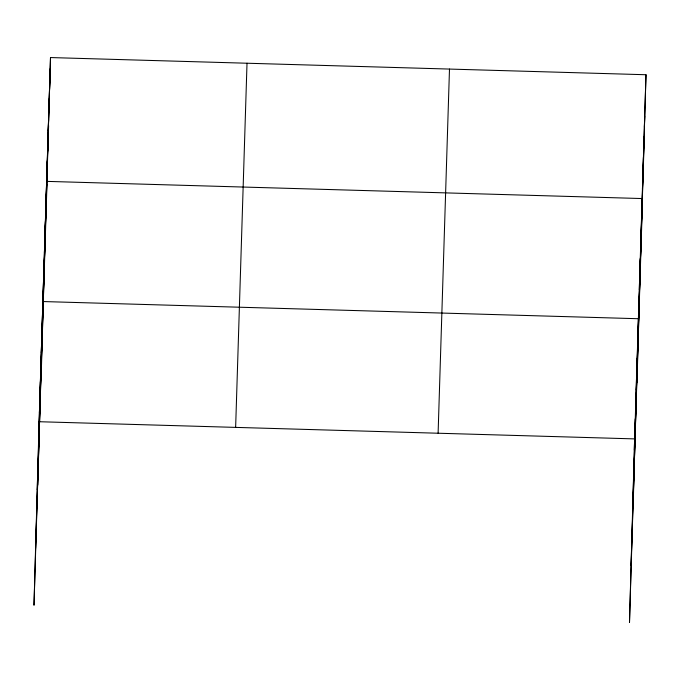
<?xml version="1.0" encoding="UTF-8"?>
<svg xmlns="http://www.w3.org/2000/svg" width="680" height="680" viewBox="0 0 680 680"><rect width="100%" height="100%" fill="white"/><g stroke="black" fill="none" stroke-linecap="round" stroke-linejoin="round"><path stroke-width="1.02" d="M39.126 421.719L34 605.26L50.507 57.562L646 74.74L629.493 622.438L634.619 438.897L39.126 421.719L50.507 57.562M39.44 412.896L39.755 401.693M40.069 392.861L40.375 381.659M40.689 372.835L41.004 361.632M41.319 352.809L41.633 341.606M37.757 485.087L42.883 301.546L638.375 318.725L633.25 502.265M43.197 292.723L43.511 281.52M43.826 272.688L44.132 261.486M44.447 252.662L44.761 241.459M45.075 232.636L45.39 221.433M45.705 212.602L46.011 201.399M41.514 364.913L46.639 181.373L642.133 198.552L637.007 382.092M46.971 171.938L47.285 160.735M47.617 151.308L47.931 140.106M48.263 130.67L48.578 119.468M48.909 110.032L49.215 98.829M49.555 89.394L49.861 78.191M634.933 430.075L635.248 418.872M635.553 410.04L635.868 398.837M636.183 390.014L636.497 378.811M636.812 369.988L637.117 358.785M638.69 309.901L638.996 298.699M639.31 289.875L639.625 278.673M639.939 269.841L640.254 258.638M640.568 249.815L640.875 238.612M642.464 189.125L642.779 177.922M643.11 168.487L643.416 157.284M643.756 147.849L644.062 136.646M644.394 127.211L644.708 116.008M38.811 432.922L50.192 68.765M37.221 489.796L48.611 125.63M35.589 548.386L46.971 184.229M235.637 427.388L247.019 63.231M438.107 433.228L449.488 69.071M634.304 450.1L646 74.74M632.715 506.974L644.096 142.817M631.082 565.564L642.464 201.407"/></g></svg>
